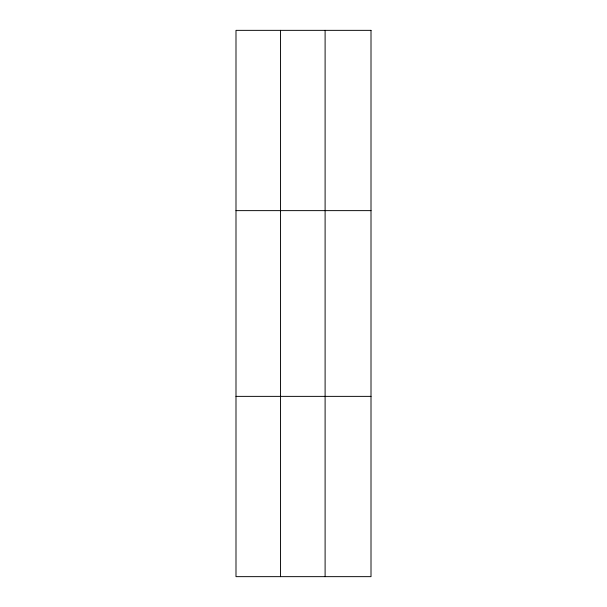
<?xml version="1.0" encoding="UTF-8"?>
<svg xmlns="http://www.w3.org/2000/svg" width="607" height="607" viewBox="0 0 607 607"><rect width="100%" height="100%" fill="white"/><g stroke="black" fill="none" stroke-linecap="round" stroke-linejoin="round"><path stroke-width="0.91" d="M280.548 576.65L280.548 30.35M325.102 576.65L325.102 30.35M235.994 210.629L371.006 210.629M235.994 396.371L371.006 396.371M371.006 30.35L371.006 576.65L235.994 576.65L235.994 30.35L371.006 30.35"/></g></svg>
